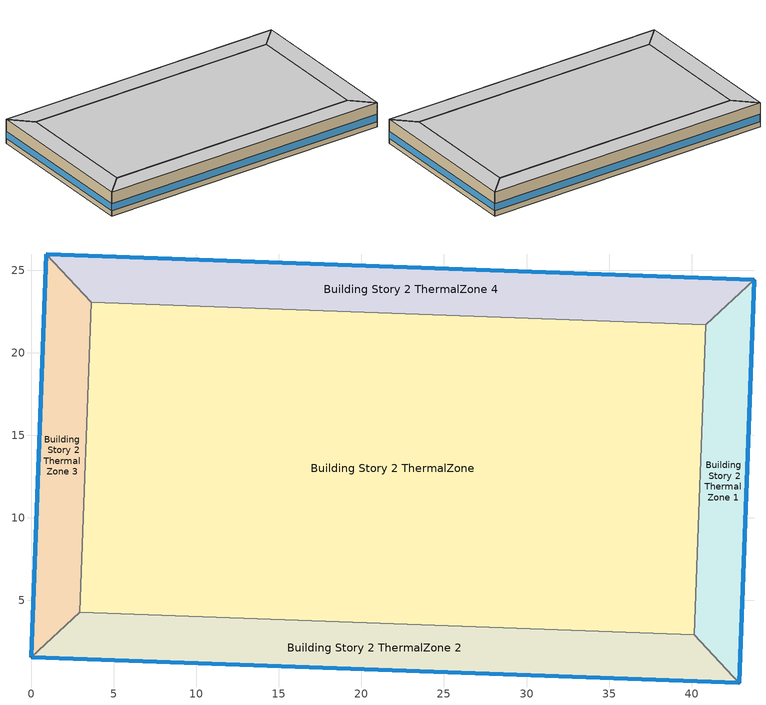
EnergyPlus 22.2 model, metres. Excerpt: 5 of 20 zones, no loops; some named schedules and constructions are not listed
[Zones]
Building Story 2 ThermalZone
 floor adiabatic (Typical Interior Floor): 40.86,21.71 40.15,2.93 2.93,4.28 3.64,23.06 z3.6
 wall adiabatic (Typical Interior Wall): 40.15,2.93 40.86,21.71 3.64,23.06 2.93,4.28 40.15,2.93 z3.6:7.2
 ceiling adiabatic (Typical Interior Ceiling): 3.64,23.06 2.93,4.28 40.15,2.93 40.86,21.71 z7.2
Building Story 2 ThermalZone 1
 floor adiabatic (Typical Interior Ceiling): 43.79,24.43 42.87,0 40.15,2.93 40.86,21.71 z3.6
 wall outside (Typical Insulated Steel Framed Exterior Wall R-20.41): 42.87,0 43.79,24.43 z3.6:7.2
 wall adiabatic (Typical Interior Wall): 43.79,24.43 40.86,21.71 40.15,2.93 42.87,0 z3.6:7.2
 window (U 0.48 SHGC 0.40 Dbl Ref-D Clr 6mm/13mm): 42.87,0.03 43.79,24.41 z4.36:5.44
 ceiling adiabatic (Typical Interior Ceiling): 40.86,21.71 40.15,2.93 42.87,0 43.79,24.43 z7.2
Building Story 2 ThermalZone 2
 floor adiabatic (Typical Interior Ceiling): 42.87,0 0,1.55 2.93,4.28 40.15,2.93 z3.6
 wall outside (Typical Insulated Steel Framed Exterior Wall R-20.41): 0,1.55 42.87,0 z3.6:7.2
 wall adiabatic (Typical Interior Wall): 42.87,0 40.15,2.93 2.93,4.28 0,1.55 z3.6:7.2
 window (U 0.48 SHGC 0.40 Dbl Ref-D Clr 6mm/13mm): 0.03,1.55 42.85,0 z4.36:5.44
 ceiling adiabatic (Typical Interior Ceiling): 40.15,2.93 2.93,4.28 0,1.55 42.87,0 z7.2
Building Story 2 ThermalZone 3
 floor adiabatic (Typical Interior Ceiling): 0,1.55 0.92,25.99 3.64,23.06 2.93,4.28 z3.6
 wall outside (Typical Insulated Steel Framed Exterior Wall R-20.41): 0.92,25.99 0,1.55 z3.6:7.2
 wall adiabatic (Typical Interior Wall): 0,1.55 2.93,4.28 3.64,23.06 0.92,25.99 z3.6:7.2
 window (U 0.48 SHGC 0.40 Dbl Ref-D Clr 6mm/13mm): 0.92,25.96 0,1.58 z4.36:5.44
 ceiling adiabatic (Typical Interior Ceiling): 2.93,4.28 3.64,23.06 0.92,25.99 0,1.55 z7.2
Building Story 2 ThermalZone 4
 floor adiabatic (Typical Interior Ceiling): 0.92,25.99 43.79,24.43 40.86,21.71 3.64,23.06 z3.6
 wall outside (Typical Insulated Steel Framed Exterior Wall R-20.41): 43.79,24.43 0.92,25.99 z3.6:7.2
 wall adiabatic (Typical Interior Wall): 0.92,25.99 3.64,23.06 40.86,21.71 43.79,24.43 z3.6:7.2
 window (U 0.48 SHGC 0.40 Dbl Ref-D Clr 6mm/13mm): 43.77,24.43 0.95,25.99 z4.36:5.44
 ceiling adiabatic (Typical Interior Ceiling): 3.64,23.06 40.86,21.71 43.79,24.43 0.92,25.99 z7.2
[Schedule:Day:Interval]
72 space(s) Occ Sch Sunday 2: No, 05:00, 0, 06:00, 1, 17:00, 0, 18:00, 1, 24:00, 0
72 space(s) Occ Sch Default 2; 72 space(s) Occ Sch Friday 11; 72 space(s) Occ Sch Monday 10; 72 space(s) Occ Sch Tuesday 11; 72 space(s) Occ Sch Wednesday 11; 72 space(s) Occ Sch Thursday 11; 72 space(s) Occ Sch Monday 9; 72 space(s) Occ Sch Tuesday 10; 72 space(s) Occ Sch Wednesday 10; 72 space(s) Occ Sch Thursday 10; 72 space(s) Occ Sch Friday 10: No, 05:00, 0, 07:00, 1, 08:00, 1, 09:00, 1, 11:00, 0, 13:00, 1, 14:00, 0, 15:00, 1, 16:00, 1, 17:00, 1, 18:00, 1, 19:00, 0, 20:00, 1, 21:00, 1, 22:00, 1, 24:00, 0
72 space(s) Occ Sch Saturday 2: No, 05:00, 0, 06:00, 1, 07:00, 0, 08:00, 1, 11:00, 0, 12:00, 1, 16:00, 0, 17:00, 1, 18:00, 0, 19:00, 1, 24:00, 0
72 space(s) Occ Sch Monday 11; 72 space(s) Occ Sch Tuesday 12; 72 space(s) Occ Sch Wednesday 12; 72 space(s) Occ Sch Thursday 12: No, 05:00, 0, 07:00, 1, 08:00, 1, 09:00, 1, 11:00, 0, 13:00, 1, 16:00, 0, 17:00, 1, 18:00, 1, 19:00, 1, 20:00, 0, 21:00, 1, 22:00, 1, 24:00, 0
72 space(s) Occ Sch Summer Design Day 2; 72 space(s) Occ Sch Winter Design Day 2; DataCenter_EQUIP_SCH Wknd|Wkdy|Hol Day 3; DataCenter_EQUIP_SCH Wknd|Wkdy|Hol Day 7; DataCenter_EQUIP_SCH Wknd|Wkdy|Hol Day 11; DataCenter_EQUIP_SCH Summer Design Day; SchoolSecondary BLDG_LIGHT_CORRIDOR_SCH_2013 Summer Design Day: No, 24:00, 1
DataCenter_EQUIP_SCH Wknd|Wkdy|Hol Day; DataCenter_EQUIP_SCH Wknd|Wkdy|Hol Day 4; DataCenter_EQUIP_SCH Wknd|Wkdy|Hol Day 8; DataCenter_EQUIP_SCH Winter Design Day 11: No, 24:00, 0.25
DataCenter_EQUIP_SCH Wknd|Wkdy|Hol Day 1; DataCenter_EQUIP_SCH Wknd|Wkdy|Hol Day 5; DataCenter_EQUIP_SCH Wknd|Wkdy|Hol Day 9: No, 24:00, 0.5
DataCenter_EQUIP_SCH Wknd|Wkdy|Hol Day 2; DataCenter_EQUIP_SCH Wknd|Wkdy|Hol Day 6; DataCenter_EQUIP_SCH Wknd|Wkdy|Hol Day 10: No, 24:00, 0.75
Schedule Day 3; SchoolSecondary BLDG_LIGHT_CORRIDOR_SCH_2013 Winter Design Day: No, 24:00, 0
SchoolSecondary BLDG_EQUIP_SCH_2013 Default|Wknd Day; SchoolSecondary BLDG_EQUIP_SCH_2013 Default|Wknd Day 2; SchoolSecondary BLDG_EQUIP_SCH_2013 Default: No, 24:00, 0.295624
SchoolSecondary BLDG_EQUIP_SCH_2013 Wkdy Day; SchoolSecondary BLDG_EQUIP_SCH_2013 Wkdy Day 2: No, 08:00, 0.295624, 17:00, 0.90367, 21:00, 0.332931, 24:00, 0.295624
SchoolSecondary BLDG_EQUIP_SCH_2013 Default|Wknd Day 1: No, 24:00, 0.21116
SchoolSecondary BLDG_EQUIP_SCH_2013 Wkdy Day 1: No, 08:00, 0.21116, 17:00, 0.475616, 21:00, 0.237808, 24:00, 0.21116
SchoolSecondary BLDG_EQUIP_SCH_2013 Summer Design Day: No, 08:00, 0.35, 17:00, 0.95, 24:00, 0.35
SchoolSecondary BLDG_EQUIP_SCH_2013 Winter Design Day 2: No, 24:00, 0.35
SchoolSecondary KITCHEN_ELEC_EQUIP_SCH Wknd Day; SchoolSecondary KITCHEN_ELEC_EQUIP_SCH Wknd Day 1; SchoolSecondary KITCHEN_ELEC_EQUIP_SCH Default; SchoolSecondary KITCHEN_ELEC_EQUIP_SCH Winter Design Day: No, 24:00, 0.1
SchoolSecondary KITCHEN_ELEC_EQUIP_SCH Wkdy Day; SchoolSecondary KITCHEN_ELEC_EQUIP_SCH Wkdy Day 1; SchoolSecondary KITCHEN_ELEC_EQUIP_SCH Wkdy Day 2; SchoolSecondary KITCHEN_ELEC_EQUIP_SCH Summer Design Day: No, 08:00, 0.1, 10:00, 0.15, 13:00, 0.25, 15:00, 0.15, 24:00, 0.1
SchoolSecondary KITCHEN_GAS_EQUIP_SCH Wknd Day; SchoolSecondary KITCHEN_GAS_EQUIP_SCH Wknd Day 1; SchoolSecondary KITCHEN_GAS_EQUIP_SCH Default; SchoolSecondary KITCHEN_GAS_EQUIP_SCH Winter Design Day: No, 24:00, 0.02
SchoolSecondary KITCHEN_GAS_EQUIP_SCH Wkdy|SmrDsn Day; SchoolSecondary KITCHEN_GAS_EQUIP_SCH Wkdy|SmrDsn Day 1; SchoolSecondary KITCHEN_GAS_EQUIP_SCH Wkdy|SmrDsn Day 2; SchoolSecondary KITCHEN_GAS_EQUIP_SCH Summer Design Day: No, 08:00, 0.02, 10:00, 0.15, 13:00, 0.2, 15:00, 0.1, 24:00, 0.02
SchoolSecondary BLDG_LIGHT_CORRIDOR_SCH_2013 Wknd Day; SchoolSecondary BLDG_LIGHT_CORRIDOR_SCH_2013 Wknd Day 1; SchoolSecondary BLDG_LIGHT_CORRIDOR_SCH_2013 Default: No, 24:00, 0.1773
SchoolSecondary BLDG_LIGHT_CORRIDOR_SCH_2013 Wkdy Day: No, 07:00, 0.1773, 08:00, 0.9, 21:00, 0.551772, 24:00, 0.1773
[Schedule:Week:Daily]
Elevator Schedule 2 Week Rule - Aug27-Sep2: 72 space(s) Occ Sch Sunday 2, 72 space(s) Occ Sch Monday 11, 72 space(s) Occ Sch Tuesday 12, 72 space(s) Occ Sch Wednesday 12, 72 space(s) Occ Sch Thursday 12, 72 space(s) Occ Sch Friday 11, 72 space(s) Occ Sch Saturday 2, 72 space(s) Occ Sch Default 2, 72 space(s) Occ Sch Summer Design Day 2, 72 space(s) Occ Sch Winter Design Day 2, 72 space(s) Occ Sch Default 2, 72 space(s) Occ Sch Default 2
Elevator Schedule 2 Week Rule - Sep3-Sep16: 72 space(s) Occ Sch Sunday 2, 72 space(s) Occ Sch Monday 10, 72 space(s) Occ Sch Tuesday 11, 72 space(s) Occ Sch Wednesday 11, 72 space(s) Occ Sch Thursday 11, 72 space(s) Occ Sch Friday 11, 72 space(s) Occ Sch Saturday 2, 72 space(s) Occ Sch Default 2, 72 space(s) Occ Sch Summer Design Day 2, 72 space(s) Occ Sch Winter Design Day 2, 72 space(s) Occ Sch Default 2, 72 space(s) Occ Sch Default 2
Elevator Schedule 2 Week Rule - Sep17-Dec31: 72 space(s) Occ Sch Sunday 2, 72 space(s) Occ Sch Monday 9, 72 space(s) Occ Sch Tuesday 10, 72 space(s) Occ Sch Wednesday 10, 72 space(s) Occ Sch Thursday 10, 72 space(s) Occ Sch Friday 10, 72 space(s) Occ Sch Saturday 2, 72 space(s) Occ Sch Default 2, 72 space(s) Occ Sch Summer Design Day 2, 72 space(s) Occ Sch Winter Design Day 2, 72 space(s) Occ Sch Default 2, 72 space(s) Occ Sch Default 2
DataCenter_EQUIP_SCH Week Rule - Jan1-Jan28: DataCenter_EQUIP_SCH Wknd|Wkdy|Hol Day, DataCenter_EQUIP_SCH Wknd|Wkdy|Hol Day, DataCenter_EQUIP_SCH Wknd|Wkdy|Hol Day, DataCenter_EQUIP_SCH Wknd|Wkdy|Hol Day, DataCenter_EQUIP_SCH Wknd|Wkdy|Hol Day, DataCenter_EQUIP_SCH Wknd|Wkdy|Hol Day, DataCenter_EQUIP_SCH Wknd|Wkdy|Hol Day, Schedule Day 3, DataCenter_EQUIP_SCH Summer Design Day, DataCenter_EQUIP_SCH Winter Design Day 11, Schedule Day 3, Schedule Day 3
DataCenter_EQUIP_SCH Week Rule - Jan29-Feb4: DataCenter_EQUIP_SCH Wknd|Wkdy|Hol Day, DataCenter_EQUIP_SCH Wknd|Wkdy|Hol Day, DataCenter_EQUIP_SCH Wknd|Wkdy|Hol Day, DataCenter_EQUIP_SCH Wknd|Wkdy|Hol Day 1, DataCenter_EQUIP_SCH Wknd|Wkdy|Hol Day 1, DataCenter_EQUIP_SCH Wknd|Wkdy|Hol Day 1, DataCenter_EQUIP_SCH Wknd|Wkdy|Hol Day 1, Schedule Day 3, DataCenter_EQUIP_SCH Summer Design Day, DataCenter_EQUIP_SCH Winter Design Day 11, Schedule Day 3, Schedule Day 3
DataCenter_EQUIP_SCH Week Rule - Feb5-Feb25: DataCenter_EQUIP_SCH Wknd|Wkdy|Hol Day 1, DataCenter_EQUIP_SCH Wknd|Wkdy|Hol Day 1, DataCenter_EQUIP_SCH Wknd|Wkdy|Hol Day 1, DataCenter_EQUIP_SCH Wknd|Wkdy|Hol Day 1, DataCenter_EQUIP_SCH Wknd|Wkdy|Hol Day 1, DataCenter_EQUIP_SCH Wknd|Wkdy|Hol Day 1, DataCenter_EQUIP_SCH Wknd|Wkdy|Hol Day 1, Schedule Day 3, DataCenter_EQUIP_SCH Summer Design Day, DataCenter_EQUIP_SCH Winter Design Day 11, Schedule Day 3, Schedule Day 3
DataCenter_EQUIP_SCH Week Rule - Feb26-Mar4: DataCenter_EQUIP_SCH Wknd|Wkdy|Hol Day 1, DataCenter_EQUIP_SCH Wknd|Wkdy|Hol Day 1, DataCenter_EQUIP_SCH Wknd|Wkdy|Hol Day 1, DataCenter_EQUIP_SCH Wknd|Wkdy|Hol Day 2, DataCenter_EQUIP_SCH Wknd|Wkdy|Hol Day 2, DataCenter_EQUIP_SCH Wknd|Wkdy|Hol Day 2, DataCenter_EQUIP_SCH Wknd|Wkdy|Hol Day 2, Schedule Day 3, DataCenter_EQUIP_SCH Summer Design Day, DataCenter_EQUIP_SCH Winter Design Day 11, Schedule Day 3, Schedule Day 3
DataCenter_EQUIP_SCH Week Rule - Mar5-Mar25: DataCenter_EQUIP_SCH Wknd|Wkdy|Hol Day 2, DataCenter_EQUIP_SCH Wknd|Wkdy|Hol Day 2, DataCenter_EQUIP_SCH Wknd|Wkdy|Hol Day 2, DataCenter_EQUIP_SCH Wknd|Wkdy|Hol Day 2, DataCenter_EQUIP_SCH Wknd|Wkdy|Hol Day 2, DataCenter_EQUIP_SCH Wknd|Wkdy|Hol Day 2, DataCenter_EQUIP_SCH Wknd|Wkdy|Hol Day 2, Schedule Day 3, DataCenter_EQUIP_SCH Summer Design Day, DataCenter_EQUIP_SCH Winter Design Day 11, Schedule Day 3, Schedule Day 3
DataCenter_EQUIP_SCH Week Rule - Mar26-Apr1: DataCenter_EQUIP_SCH Wknd|Wkdy|Hol Day 2, DataCenter_EQUIP_SCH Wknd|Wkdy|Hol Day 2, DataCenter_EQUIP_SCH Wknd|Wkdy|Hol Day 2, DataCenter_EQUIP_SCH Wknd|Wkdy|Hol Day 2, DataCenter_EQUIP_SCH Wknd|Wkdy|Hol Day 2, DataCenter_EQUIP_SCH Wknd|Wkdy|Hol Day 2, DataCenter_EQUIP_SCH Wknd|Wkdy|Hol Day 3, Schedule Day 3, DataCenter_EQUIP_SCH Summer Design Day, DataCenter_EQUIP_SCH Winter Design Day 11, Schedule Day 3, Schedule Day 3
DataCenter_EQUIP_SCH Week Rule - Apr2-Apr29: DataCenter_EQUIP_SCH Wknd|Wkdy|Hol Day 3, DataCenter_EQUIP_SCH Wknd|Wkdy|Hol Day 3, DataCenter_EQUIP_SCH Wknd|Wkdy|Hol Day 3, DataCenter_EQUIP_SCH Wknd|Wkdy|Hol Day 3, DataCenter_EQUIP_SCH Wknd|Wkdy|Hol Day 3, DataCenter_EQUIP_SCH Wknd|Wkdy|Hol Day 3, DataCenter_EQUIP_SCH Wknd|Wkdy|Hol Day 3, Schedule Day 3, DataCenter_EQUIP_SCH Summer Design Day, DataCenter_EQUIP_SCH Winter Design Day 11, Schedule Day 3, Schedule Day 3
DataCenter_EQUIP_SCH Week Rule - Apr30-May6: DataCenter_EQUIP_SCH Wknd|Wkdy|Hol Day 3, DataCenter_EQUIP_SCH Wknd|Wkdy|Hol Day 4, DataCenter_EQUIP_SCH Wknd|Wkdy|Hol Day 4, DataCenter_EQUIP_SCH Wknd|Wkdy|Hol Day 4, DataCenter_EQUIP_SCH Wknd|Wkdy|Hol Day 4, DataCenter_EQUIP_SCH Wknd|Wkdy|Hol Day 4, DataCenter_EQUIP_SCH Wknd|Wkdy|Hol Day 4, Schedule Day 3, DataCenter_EQUIP_SCH Summer Design Day, DataCenter_EQUIP_SCH Winter Design Day 11, Schedule Day 3, Schedule Day 3
DataCenter_EQUIP_SCH Week Rule - May7-May27: DataCenter_EQUIP_SCH Wknd|Wkdy|Hol Day 4, DataCenter_EQUIP_SCH Wknd|Wkdy|Hol Day 4, DataCenter_EQUIP_SCH Wknd|Wkdy|Hol Day 4, DataCenter_EQUIP_SCH Wknd|Wkdy|Hol Day 4, DataCenter_EQUIP_SCH Wknd|Wkdy|Hol Day 4, DataCenter_EQUIP_SCH Wknd|Wkdy|Hol Day 4, DataCenter_EQUIP_SCH Wknd|Wkdy|Hol Day 4, Schedule Day 3, DataCenter_EQUIP_SCH Summer Design Day, DataCenter_EQUIP_SCH Winter Design Day 11, Schedule Day 3, Schedule Day 3
DataCenter_EQUIP_SCH Week Rule - May28-Jun3: DataCenter_EQUIP_SCH Wknd|Wkdy|Hol Day 4, DataCenter_EQUIP_SCH Wknd|Wkdy|Hol Day 4, DataCenter_EQUIP_SCH Wknd|Wkdy|Hol Day 4, DataCenter_EQUIP_SCH Wknd|Wkdy|Hol Day 4, DataCenter_EQUIP_SCH Wknd|Wkdy|Hol Day 5, DataCenter_EQUIP_SCH Wknd|Wkdy|Hol Day 5, DataCenter_EQUIP_SCH Wknd|Wkdy|Hol Day 5, Schedule Day 3, DataCenter_EQUIP_SCH Summer Design Day, DataCenter_EQUIP_SCH Winter Design Day 11, Schedule Day 3, Schedule Day 3
DataCenter_EQUIP_SCH Week Rule - Jun4-Jun24: DataCenter_EQUIP_SCH Wknd|Wkdy|Hol Day 5, DataCenter_EQUIP_SCH Wknd|Wkdy|Hol Day 5, DataCenter_EQUIP_SCH Wknd|Wkdy|Hol Day 5, DataCenter_EQUIP_SCH Wknd|Wkdy|Hol Day 5, DataCenter_EQUIP_SCH Wknd|Wkdy|Hol Day 5, DataCenter_EQUIP_SCH Wknd|Wkdy|Hol Day 5, DataCenter_EQUIP_SCH Wknd|Wkdy|Hol Day 5, Schedule Day 3, DataCenter_EQUIP_SCH Summer Design Day, DataCenter_EQUIP_SCH Winter Design Day 11, Schedule Day 3, Schedule Day 3
DataCenter_EQUIP_SCH Week Rule - Jun25-Jul1: DataCenter_EQUIP_SCH Wknd|Wkdy|Hol Day 5, DataCenter_EQUIP_SCH Wknd|Wkdy|Hol Day 5, DataCenter_EQUIP_SCH Wknd|Wkdy|Hol Day 5, DataCenter_EQUIP_SCH Wknd|Wkdy|Hol Day 5, DataCenter_EQUIP_SCH Wknd|Wkdy|Hol Day 5, DataCenter_EQUIP_SCH Wknd|Wkdy|Hol Day 5, DataCenter_EQUIP_SCH Wknd|Wkdy|Hol Day 6, Schedule Day 3, DataCenter_EQUIP_SCH Summer Design Day, DataCenter_EQUIP_SCH Winter Design Day 11, Schedule Day 3, Schedule Day 3
DataCenter_EQUIP_SCH Week Rule - Jul2-Jul29: DataCenter_EQUIP_SCH Wknd|Wkdy|Hol Day 6, DataCenter_EQUIP_SCH Wknd|Wkdy|Hol Day 6, DataCenter_EQUIP_SCH Wknd|Wkdy|Hol Day 6, DataCenter_EQUIP_SCH Wknd|Wkdy|Hol Day 6, DataCenter_EQUIP_SCH Wknd|Wkdy|Hol Day 6, DataCenter_EQUIP_SCH Wknd|Wkdy|Hol Day 6, DataCenter_EQUIP_SCH Wknd|Wkdy|Hol Day 6, Schedule Day 3, DataCenter_EQUIP_SCH Summer Design Day, DataCenter_EQUIP_SCH Winter Design Day 11, Schedule Day 3, Schedule Day 3
DataCenter_EQUIP_SCH Week Rule - Jul30-Aug5: DataCenter_EQUIP_SCH Wknd|Wkdy|Hol Day 6, DataCenter_EQUIP_SCH Wknd|Wkdy|Hol Day 6, DataCenter_EQUIP_SCH Wknd|Wkdy|Hol Day 7, DataCenter_EQUIP_SCH Wknd|Wkdy|Hol Day 7, DataCenter_EQUIP_SCH Wknd|Wkdy|Hol Day 7, DataCenter_EQUIP_SCH Wknd|Wkdy|Hol Day 7, DataCenter_EQUIP_SCH Wknd|Wkdy|Hol Day 7, Schedule Day 3, DataCenter_EQUIP_SCH Summer Design Day, DataCenter_EQUIP_SCH Winter Design Day 11, Schedule Day 3, Schedule Day 3
DataCenter_EQUIP_SCH Week Rule - Aug6-Aug26: DataCenter_EQUIP_SCH Wknd|Wkdy|Hol Day 7, DataCenter_EQUIP_SCH Wknd|Wkdy|Hol Day 7, DataCenter_EQUIP_SCH Wknd|Wkdy|Hol Day 7, DataCenter_EQUIP_SCH Wknd|Wkdy|Hol Day 7, DataCenter_EQUIP_SCH Wknd|Wkdy|Hol Day 7, DataCenter_EQUIP_SCH Wknd|Wkdy|Hol Day 7, DataCenter_EQUIP_SCH Wknd|Wkdy|Hol Day 7, Schedule Day 3, DataCenter_EQUIP_SCH Summer Design Day, DataCenter_EQUIP_SCH Winter Design Day 11, Schedule Day 3, Schedule Day 3
DataCenter_EQUIP_SCH Week Rule - Aug27-Sep2: DataCenter_EQUIP_SCH Wknd|Wkdy|Hol Day 7, DataCenter_EQUIP_SCH Wknd|Wkdy|Hol Day 7, DataCenter_EQUIP_SCH Wknd|Wkdy|Hol Day 7, DataCenter_EQUIP_SCH Wknd|Wkdy|Hol Day 7, DataCenter_EQUIP_SCH Wknd|Wkdy|Hol Day 7, DataCenter_EQUIP_SCH Wknd|Wkdy|Hol Day 8, DataCenter_EQUIP_SCH Wknd|Wkdy|Hol Day 8, Schedule Day 3, DataCenter_EQUIP_SCH Summer Design Day, DataCenter_EQUIP_SCH Winter Design Day 11, Schedule Day 3, Schedule Day 3
DataCenter_EQUIP_SCH Week Rule - Sep3-Sep30: DataCenter_EQUIP_SCH Wknd|Wkdy|Hol Day 8, DataCenter_EQUIP_SCH Wknd|Wkdy|Hol Day 8, DataCenter_EQUIP_SCH Wknd|Wkdy|Hol Day 8, DataCenter_EQUIP_SCH Wknd|Wkdy|Hol Day 8, DataCenter_EQUIP_SCH Wknd|Wkdy|Hol Day 8, DataCenter_EQUIP_SCH Wknd|Wkdy|Hol Day 8, DataCenter_EQUIP_SCH Wknd|Wkdy|Hol Day 8, Schedule Day 3, DataCenter_EQUIP_SCH Summer Design Day, DataCenter_EQUIP_SCH Winter Design Day 11, Schedule Day 3, Schedule Day 3
DataCenter_EQUIP_SCH Week Rule - Oct1-Oct28: DataCenter_EQUIP_SCH Wknd|Wkdy|Hol Day 9, DataCenter_EQUIP_SCH Wknd|Wkdy|Hol Day 9, DataCenter_EQUIP_SCH Wknd|Wkdy|Hol Day 9, DataCenter_EQUIP_SCH Wknd|Wkdy|Hol Day 9, DataCenter_EQUIP_SCH Wknd|Wkdy|Hol Day 9, DataCenter_EQUIP_SCH Wknd|Wkdy|Hol Day 9, DataCenter_EQUIP_SCH Wknd|Wkdy|Hol Day 9, Schedule Day 3, DataCenter_EQUIP_SCH Summer Design Day, DataCenter_EQUIP_SCH Winter Design Day 11, Schedule Day 3, Schedule Day 3
DataCenter_EQUIP_SCH Week Rule - Oct29-Nov4: DataCenter_EQUIP_SCH Wknd|Wkdy|Hol Day 9, DataCenter_EQUIP_SCH Wknd|Wkdy|Hol Day 9, DataCenter_EQUIP_SCH Wknd|Wkdy|Hol Day 9, DataCenter_EQUIP_SCH Wknd|Wkdy|Hol Day 10, DataCenter_EQUIP_SCH Wknd|Wkdy|Hol Day 10, DataCenter_EQUIP_SCH Wknd|Wkdy|Hol Day 10, DataCenter_EQUIP_SCH Wknd|Wkdy|Hol Day 10, Schedule Day 3, DataCenter_EQUIP_SCH Summer Design Day, DataCenter_EQUIP_SCH Winter Design Day 11, Schedule Day 3, Schedule Day 3
DataCenter_EQUIP_SCH Week Rule - Nov5-Nov25: DataCenter_EQUIP_SCH Wknd|Wkdy|Hol Day 10, DataCenter_EQUIP_SCH Wknd|Wkdy|Hol Day 10, DataCenter_EQUIP_SCH Wknd|Wkdy|Hol Day 10, DataCenter_EQUIP_SCH Wknd|Wkdy|Hol Day 10, DataCenter_EQUIP_SCH Wknd|Wkdy|Hol Day 10, DataCenter_EQUIP_SCH Wknd|Wkdy|Hol Day 10, DataCenter_EQUIP_SCH Wknd|Wkdy|Hol Day 10, Schedule Day 3, DataCenter_EQUIP_SCH Summer Design Day, DataCenter_EQUIP_SCH Winter Design Day 11, Schedule Day 3, Schedule Day 3
DataCenter_EQUIP_SCH Week Rule - Nov26-Dec2: DataCenter_EQUIP_SCH Wknd|Wkdy|Hol Day 10, DataCenter_EQUIP_SCH Wknd|Wkdy|Hol Day 10, DataCenter_EQUIP_SCH Wknd|Wkdy|Hol Day 10, DataCenter_EQUIP_SCH Wknd|Wkdy|Hol Day 10, DataCenter_EQUIP_SCH Wknd|Wkdy|Hol Day 10, DataCenter_EQUIP_SCH Wknd|Wkdy|Hol Day 11, DataCenter_EQUIP_SCH Wknd|Wkdy|Hol Day 11, Schedule Day 3, DataCenter_EQUIP_SCH Summer Design Day, DataCenter_EQUIP_SCH Winter Design Day 11, Schedule Day 3, Schedule Day 3
DataCenter_EQUIP_SCH Week Rule - Dec3-Dec31: DataCenter_EQUIP_SCH Wknd|Wkdy|Hol Day 11, DataCenter_EQUIP_SCH Wknd|Wkdy|Hol Day 11, DataCenter_EQUIP_SCH Wknd|Wkdy|Hol Day 11, DataCenter_EQUIP_SCH Wknd|Wkdy|Hol Day 11, DataCenter_EQUIP_SCH Wknd|Wkdy|Hol Day 11, DataCenter_EQUIP_SCH Wknd|Wkdy|Hol Day 11, DataCenter_EQUIP_SCH Wknd|Wkdy|Hol Day 11, Schedule Day 3, DataCenter_EQUIP_SCH Summer Design Day, DataCenter_EQUIP_SCH Winter Design Day 11, Schedule Day 3, Schedule Day 3
SchoolSecondary BLDG_EQUIP_SCH_2013 Week Rule - Jan1-Jun24: SchoolSecondary BLDG_EQUIP_SCH_2013 Default|Wknd Day, SchoolSecondary BLDG_EQUIP_SCH_2013 Wkdy Day, SchoolSecondary BLDG_EQUIP_SCH_2013 Wkdy Day, SchoolSecondary BLDG_EQUIP_SCH_2013 Wkdy Day, SchoolSecondary BLDG_EQUIP_SCH_2013 Wkdy Day, SchoolSecondary BLDG_EQUIP_SCH_2013 Wkdy Day, SchoolSecondary BLDG_EQUIP_SCH_2013 Default|Wknd Day, SchoolSecondary BLDG_EQUIP_SCH_2013 Default, SchoolSecondary BLDG_EQUIP_SCH_2013 Summer Design Day, SchoolSecondary BLDG_EQUIP_SCH_2013 Winter Design Day 2, SchoolSecondary BLDG_EQUIP_SCH_2013 Default, SchoolSecondary BLDG_EQUIP_SCH_2013 Default
SchoolSecondary BLDG_EQUIP_SCH_2013 Week Rule - Jun25-Jul1: SchoolSecondary BLDG_EQUIP_SCH_2013 Default|Wknd Day, SchoolSecondary BLDG_EQUIP_SCH_2013 Wkdy Day, SchoolSecondary BLDG_EQUIP_SCH_2013 Wkdy Day, SchoolSecondary BLDG_EQUIP_SCH_2013 Wkdy Day, SchoolSecondary BLDG_EQUIP_SCH_2013 Wkdy Day, SchoolSecondary BLDG_EQUIP_SCH_2013 Wkdy Day, SchoolSecondary BLDG_EQUIP_SCH_2013 Default|Wknd Day 1, SchoolSecondary BLDG_EQUIP_SCH_2013 Default, SchoolSecondary BLDG_EQUIP_SCH_2013 Summer Design Day, SchoolSecondary BLDG_EQUIP_SCH_2013 Winter Design Day 2, SchoolSecondary BLDG_EQUIP_SCH_2013 Default, SchoolSecondary BLDG_EQUIP_SCH_2013 Default
SchoolSecondary BLDG_EQUIP_SCH_2013 Week Rule - Jul2-Aug26: SchoolSecondary BLDG_EQUIP_SCH_2013 Default|Wknd Day 1, SchoolSecondary BLDG_EQUIP_SCH_2013 Wkdy Day 1, SchoolSecondary BLDG_EQUIP_SCH_2013 Wkdy Day 1, SchoolSecondary BLDG_EQUIP_SCH_2013 Wkdy Day 1, SchoolSecondary BLDG_EQUIP_SCH_2013 Wkdy Day 1, SchoolSecondary BLDG_EQUIP_SCH_2013 Wkdy Day 1, SchoolSecondary BLDG_EQUIP_SCH_2013 Default|Wknd Day 1, SchoolSecondary BLDG_EQUIP_SCH_2013 Default, SchoolSecondary BLDG_EQUIP_SCH_2013 Summer Design Day, SchoolSecondary BLDG_EQUIP_SCH_2013 Winter Design Day 2, SchoolSecondary BLDG_EQUIP_SCH_2013 Default, SchoolSecondary BLDG_EQUIP_SCH_2013 Default
SchoolSecondary BLDG_EQUIP_SCH_2013 Week Rule - Aug27-Sep2: SchoolSecondary BLDG_EQUIP_SCH_2013 Default|Wknd Day 1, SchoolSecondary BLDG_EQUIP_SCH_2013 Wkdy Day 1, SchoolSecondary BLDG_EQUIP_SCH_2013 Wkdy Day 1, SchoolSecondary BLDG_EQUIP_SCH_2013 Wkdy Day 1, SchoolSecondary BLDG_EQUIP_SCH_2013 Wkdy Day 1, SchoolSecondary BLDG_EQUIP_SCH_2013 Wkdy Day 2, SchoolSecondary BLDG_EQUIP_SCH_2013 Default|Wknd Day 2, SchoolSecondary BLDG_EQUIP_SCH_2013 Default, SchoolSecondary BLDG_EQUIP_SCH_2013 Summer Design Day, SchoolSecondary BLDG_EQUIP_SCH_2013 Winter Design Day 2, SchoolSecondary BLDG_EQUIP_SCH_2013 Default, SchoolSecondary BLDG_EQUIP_SCH_2013 Default
SchoolSecondary BLDG_EQUIP_SCH_2013 Week Rule - Sep3-Dec31: SchoolSecondary BLDG_EQUIP_SCH_2013 Default|Wknd Day 2, SchoolSecondary BLDG_EQUIP_SCH_2013 Wkdy Day 2, SchoolSecondary BLDG_EQUIP_SCH_2013 Wkdy Day 2, SchoolSecondary BLDG_EQUIP_SCH_2013 Wkdy Day 2, SchoolSecondary BLDG_EQUIP_SCH_2013 Wkdy Day 2, SchoolSecondary BLDG_EQUIP_SCH_2013 Wkdy Day 2, SchoolSecondary BLDG_EQUIP_SCH_2013 Default|Wknd Day 2, SchoolSecondary BLDG_EQUIP_SCH_2013 Default, SchoolSecondary BLDG_EQUIP_SCH_2013 Summer Design Day, SchoolSecondary BLDG_EQUIP_SCH_2013 Winter Design Day 2, SchoolSecondary BLDG_EQUIP_SCH_2013 Default, SchoolSecondary BLDG_EQUIP_SCH_2013 Default
SchoolSecondary KITCHEN_ELEC_EQUIP_SCH Week Rule - Jan1-Jun24: SchoolSecondary KITCHEN_ELEC_EQUIP_SCH Wknd Day, SchoolSecondary KITCHEN_ELEC_EQUIP_SCH Wkdy Day, SchoolSecondary KITCHEN_ELEC_EQUIP_SCH Wkdy Day, SchoolSecondary KITCHEN_ELEC_EQUIP_SCH Wkdy Day, SchoolSecondary KITCHEN_ELEC_EQUIP_SCH Wkdy Day, SchoolSecondary KITCHEN_ELEC_EQUIP_SCH Wkdy Day, SchoolSecondary KITCHEN_ELEC_EQUIP_SCH Wknd Day, SchoolSecondary KITCHEN_ELEC_EQUIP_SCH Default, SchoolSecondary KITCHEN_ELEC_EQUIP_SCH Summer Design Day, SchoolSecondary KITCHEN_ELEC_EQUIP_SCH Winter Design Day, SchoolSecondary KITCHEN_ELEC_EQUIP_SCH Default, SchoolSecondary KITCHEN_ELEC_EQUIP_SCH Default
SchoolSecondary KITCHEN_ELEC_EQUIP_SCH Week Rule - Jun25-Jul1: SchoolSecondary KITCHEN_ELEC_EQUIP_SCH Wknd Day, SchoolSecondary KITCHEN_ELEC_EQUIP_SCH Wkdy Day, SchoolSecondary KITCHEN_ELEC_EQUIP_SCH Wkdy Day, SchoolSecondary KITCHEN_ELEC_EQUIP_SCH Wkdy Day, SchoolSecondary KITCHEN_ELEC_EQUIP_SCH Wkdy Day, SchoolSecondary KITCHEN_ELEC_EQUIP_SCH Wkdy Day, SchoolSecondary KITCHEN_ELEC_EQUIP_SCH Wknd Day 1, SchoolSecondary KITCHEN_ELEC_EQUIP_SCH Default, SchoolSecondary KITCHEN_ELEC_EQUIP_SCH Summer Design Day, SchoolSecondary KITCHEN_ELEC_EQUIP_SCH Winter Design Day, SchoolSecondary KITCHEN_ELEC_EQUIP_SCH Default, SchoolSecondary KITCHEN_ELEC_EQUIP_SCH Default
SchoolSecondary KITCHEN_ELEC_EQUIP_SCH Week Rule - Jul2-Aug26: SchoolSecondary KITCHEN_ELEC_EQUIP_SCH Wknd Day 1, SchoolSecondary KITCHEN_ELEC_EQUIP_SCH Wkdy Day 1, SchoolSecondary KITCHEN_ELEC_EQUIP_SCH Wkdy Day 1, SchoolSecondary KITCHEN_ELEC_EQUIP_SCH Wkdy Day 1, SchoolSecondary KITCHEN_ELEC_EQUIP_SCH Wkdy Day 1, SchoolSecondary KITCHEN_ELEC_EQUIP_SCH Wkdy Day 1, SchoolSecondary KITCHEN_ELEC_EQUIP_SCH Wknd Day 1, SchoolSecondary KITCHEN_ELEC_EQUIP_SCH Default, SchoolSecondary KITCHEN_ELEC_EQUIP_SCH Summer Design Day, SchoolSecondary KITCHEN_ELEC_EQUIP_SCH Winter Design Day, SchoolSecondary KITCHEN_ELEC_EQUIP_SCH Default, SchoolSecondary KITCHEN_ELEC_EQUIP_SCH Default
SchoolSecondary KITCHEN_ELEC_EQUIP_SCH Week Rule - Aug27-Sep2: SchoolSecondary KITCHEN_ELEC_EQUIP_SCH Wknd Day 1, SchoolSecondary KITCHEN_ELEC_EQUIP_SCH Wkdy Day 1, SchoolSecondary KITCHEN_ELEC_EQUIP_SCH Wkdy Day 1, SchoolSecondary KITCHEN_ELEC_EQUIP_SCH Wkdy Day 1, SchoolSecondary KITCHEN_ELEC_EQUIP_SCH Wkdy Day 1, SchoolSecondary KITCHEN_ELEC_EQUIP_SCH Wkdy Day 2, SchoolSecondary KITCHEN_ELEC_EQUIP_SCH Default, SchoolSecondary KITCHEN_ELEC_EQUIP_SCH Default, SchoolSecondary KITCHEN_ELEC_EQUIP_SCH Summer Design Day, SchoolSecondary KITCHEN_ELEC_EQUIP_SCH Winter Design Day, SchoolSecondary KITCHEN_ELEC_EQUIP_SCH Default, SchoolSecondary KITCHEN_ELEC_EQUIP_SCH Default
SchoolSecondary KITCHEN_ELEC_EQUIP_SCH Week Rule - Sep3-Dec31: SchoolSecondary KITCHEN_ELEC_EQUIP_SCH Default, SchoolSecondary KITCHEN_ELEC_EQUIP_SCH Wkdy Day 2, SchoolSecondary KITCHEN_ELEC_EQUIP_SCH Wkdy Day 2, SchoolSecondary KITCHEN_ELEC_EQUIP_SCH Wkdy Day 2, SchoolSecondary KITCHEN_ELEC_EQUIP_SCH Wkdy Day 2, SchoolSecondary KITCHEN_ELEC_EQUIP_SCH Wkdy Day 2, SchoolSecondary KITCHEN_ELEC_EQUIP_SCH Default, SchoolSecondary KITCHEN_ELEC_EQUIP_SCH Default, SchoolSecondary KITCHEN_ELEC_EQUIP_SCH Summer Design Day, SchoolSecondary KITCHEN_ELEC_EQUIP_SCH Winter Design Day, SchoolSecondary KITCHEN_ELEC_EQUIP_SCH Default, SchoolSecondary KITCHEN_ELEC_EQUIP_SCH Default
SchoolSecondary KITCHEN_GAS_EQUIP_SCH Week Rule - Jan1-Jun24: SchoolSecondary KITCHEN_GAS_EQUIP_SCH Wknd Day, SchoolSecondary KITCHEN_GAS_EQUIP_SCH Wkdy|SmrDsn Day, SchoolSecondary KITCHEN_GAS_EQUIP_SCH Wkdy|SmrDsn Day, SchoolSecondary KITCHEN_GAS_EQUIP_SCH Wkdy|SmrDsn Day, SchoolSecondary KITCHEN_GAS_EQUIP_SCH Wkdy|SmrDsn Day, SchoolSecondary KITCHEN_GAS_EQUIP_SCH Wkdy|SmrDsn Day, SchoolSecondary KITCHEN_GAS_EQUIP_SCH Wknd Day, SchoolSecondary KITCHEN_GAS_EQUIP_SCH Default, SchoolSecondary KITCHEN_GAS_EQUIP_SCH Summer Design Day, SchoolSecondary KITCHEN_GAS_EQUIP_SCH Winter Design Day, SchoolSecondary KITCHEN_GAS_EQUIP_SCH Default, SchoolSecondary KITCHEN_GAS_EQUIP_SCH Default
SchoolSecondary KITCHEN_GAS_EQUIP_SCH Week Rule - Jun25-Jul1: SchoolSecondary KITCHEN_GAS_EQUIP_SCH Wknd Day, SchoolSecondary KITCHEN_GAS_EQUIP_SCH Wkdy|SmrDsn Day, SchoolSecondary KITCHEN_GAS_EQUIP_SCH Wkdy|SmrDsn Day, SchoolSecondary KITCHEN_GAS_EQUIP_SCH Wkdy|SmrDsn Day, SchoolSecondary KITCHEN_GAS_EQUIP_SCH Wkdy|SmrDsn Day, SchoolSecondary KITCHEN_GAS_EQUIP_SCH Wkdy|SmrDsn Day, SchoolSecondary KITCHEN_GAS_EQUIP_SCH Wknd Day 1, SchoolSecondary KITCHEN_GAS_EQUIP_SCH Default, SchoolSecondary KITCHEN_GAS_EQUIP_SCH Summer Design Day, SchoolSecondary KITCHEN_GAS_EQUIP_SCH Winter Design Day, SchoolSecondary KITCHEN_GAS_EQUIP_SCH Default, SchoolSecondary KITCHEN_GAS_EQUIP_SCH Default
SchoolSecondary KITCHEN_GAS_EQUIP_SCH Week Rule - Jul2-Aug26: SchoolSecondary KITCHEN_GAS_EQUIP_SCH Wknd Day 1, SchoolSecondary KITCHEN_GAS_EQUIP_SCH Wkdy|SmrDsn Day 1, SchoolSecondary KITCHEN_GAS_EQUIP_SCH Wkdy|SmrDsn Day 1, SchoolSecondary KITCHEN_GAS_EQUIP_SCH Wkdy|SmrDsn Day 1, SchoolSecondary KITCHEN_GAS_EQUIP_SCH Wkdy|SmrDsn Day 1, SchoolSecondary KITCHEN_GAS_EQUIP_SCH Wkdy|SmrDsn Day 1, SchoolSecondary KITCHEN_GAS_EQUIP_SCH Wknd Day 1, SchoolSecondary KITCHEN_GAS_EQUIP_SCH Default, SchoolSecondary KITCHEN_GAS_EQUIP_SCH Summer Design Day, SchoolSecondary KITCHEN_GAS_EQUIP_SCH Winter Design Day, SchoolSecondary KITCHEN_GAS_EQUIP_SCH Default, SchoolSecondary KITCHEN_GAS_EQUIP_SCH Default
SchoolSecondary KITCHEN_GAS_EQUIP_SCH Week Rule - Aug27-Sep2: SchoolSecondary KITCHEN_GAS_EQUIP_SCH Wknd Day 1, SchoolSecondary KITCHEN_GAS_EQUIP_SCH Wkdy|SmrDsn Day 1, SchoolSecondary KITCHEN_GAS_EQUIP_SCH Wkdy|SmrDsn Day 1, SchoolSecondary KITCHEN_GAS_EQUIP_SCH Wkdy|SmrDsn Day 1, SchoolSecondary KITCHEN_GAS_EQUIP_SCH Wkdy|SmrDsn Day 1, SchoolSecondary KITCHEN_GAS_EQUIP_SCH Wkdy|SmrDsn Day 2, SchoolSecondary KITCHEN_GAS_EQUIP_SCH Default, SchoolSecondary KITCHEN_GAS_EQUIP_SCH Default, SchoolSecondary KITCHEN_GAS_EQUIP_SCH Summer Design Day, SchoolSecondary KITCHEN_GAS_EQUIP_SCH Winter Design Day, SchoolSecondary KITCHEN_GAS_EQUIP_SCH Default, SchoolSecondary KITCHEN_GAS_EQUIP_SCH Default
SchoolSecondary KITCHEN_GAS_EQUIP_SCH Week Rule - Sep3-Dec31: SchoolSecondary KITCHEN_GAS_EQUIP_SCH Default, SchoolSecondary KITCHEN_GAS_EQUIP_SCH Wkdy|SmrDsn Day 2, SchoolSecondary KITCHEN_GAS_EQUIP_SCH Wkdy|SmrDsn Day 2, SchoolSecondary KITCHEN_GAS_EQUIP_SCH Wkdy|SmrDsn Day 2, SchoolSecondary KITCHEN_GAS_EQUIP_SCH Wkdy|SmrDsn Day 2, SchoolSecondary KITCHEN_GAS_EQUIP_SCH Wkdy|SmrDsn Day 2, SchoolSecondary KITCHEN_GAS_EQUIP_SCH Default, SchoolSecondary KITCHEN_GAS_EQUIP_SCH Default, SchoolSecondary KITCHEN_GAS_EQUIP_SCH Summer Design Day, SchoolSecondary KITCHEN_GAS_EQUIP_SCH Winter Design Day, SchoolSecondary KITCHEN_GAS_EQUIP_SCH Default, SchoolSecondary KITCHEN_GAS_EQUIP_SCH Default
SchoolSecondary BLDG_LIGHT_CORRIDOR_SCH_2013 Week Rule - Jan1-Jun24: SchoolSecondary BLDG_LIGHT_CORRIDOR_SCH_2013 Wknd Day, SchoolSecondary BLDG_LIGHT_CORRIDOR_SCH_2013 Wkdy Day, SchoolSecondary BLDG_LIGHT_CORRIDOR_SCH_2013 Wkdy Day, SchoolSecondary BLDG_LIGHT_CORRIDOR_SCH_2013 Wkdy Day, SchoolSecondary BLDG_LIGHT_CORRIDOR_SCH_2013 Wkdy Day, SchoolSecondary BLDG_LIGHT_CORRIDOR_SCH_2013 Wkdy Day, SchoolSecondary BLDG_LIGHT_CORRIDOR_SCH_2013 Wknd Day, SchoolSecondary BLDG_LIGHT_CORRIDOR_SCH_2013 Default, SchoolSecondary BLDG_LIGHT_CORRIDOR_SCH_2013 Summer Design Day, SchoolSecondary BLDG_LIGHT_CORRIDOR_SCH_2013 Winter Design Day, SchoolSecondary BLDG_LIGHT_CORRIDOR_SCH_2013 Default, SchoolSecondary BLDG_LIGHT_CORRIDOR_SCH_2013 Default
SchoolSecondary BLDG_LIGHT_CORRIDOR_SCH_2013 Week Rule - Jun25-Jul1: SchoolSecondary BLDG_LIGHT_CORRIDOR_SCH_2013 Wknd Day, SchoolSecondary BLDG_LIGHT_CORRIDOR_SCH_2013 Wkdy Day, SchoolSecondary BLDG_LIGHT_CORRIDOR_SCH_2013 Wkdy Day, SchoolSecondary BLDG_LIGHT_CORRIDOR_SCH_2013 Wkdy Day, SchoolSecondary BLDG_LIGHT_CORRIDOR_SCH_2013 Wkdy Day, SchoolSecondary BLDG_LIGHT_CORRIDOR_SCH_2013 Wkdy Day, SchoolSecondary BLDG_LIGHT_CORRIDOR_SCH_2013 Wknd Day 1, SchoolSecondary BLDG_LIGHT_CORRIDOR_SCH_2013 Default, SchoolSecondary BLDG_LIGHT_CORRIDOR_SCH_2013 Summer Design Day, SchoolSecondary BLDG_LIGHT_CORRIDOR_SCH_2013 Winter Design Day, SchoolSecondary BLDG_LIGHT_CORRIDOR_SCH_2013 Default, SchoolSecondary BLDG_LIGHT_CORRIDOR_SCH_2013 Default
SchoolSecondary BLDG_LIGHT_CORRIDOR_SCH_2013 Week Rule - Jul2-Aug26: SchoolSecondary BLDG_LIGHT_CORRIDOR_SCH_2013 Wknd Day 1, SchoolSecondary BLDG_LIGHT_CORRIDOR_SCH_2013 Wkdy Day 1, SchoolSecondary BLDG_LIGHT_CORRIDOR_SCH_2013 Wkdy Day 1, SchoolSecondary BLDG_LIGHT_CORRIDOR_SCH_2013 Wkdy Day 1, SchoolSecondary BLDG_LIGHT_CORRIDOR_SCH_2013 Wkdy Day 1, SchoolSecondary BLDG_LIGHT_CORRIDOR_SCH_2013 Wkdy Day 1, SchoolSecondary BLDG_LIGHT_CORRIDOR_SCH_2013 Wknd Day 1, SchoolSecondary BLDG_LIGHT_CORRIDOR_SCH_2013 Default, SchoolSecondary BLDG_LIGHT_CORRIDOR_SCH_2013 Summer Design Day, SchoolSecondary BLDG_LIGHT_CORRIDOR_SCH_2013 Winter Design Day, SchoolSecondary BLDG_LIGHT_CORRIDOR_SCH_2013 Default, SchoolSecondary BLDG_LIGHT_CORRIDOR_SCH_2013 Default
SchoolSecondary BLDG_LIGHT_CORRIDOR_SCH_2013 Week Rule - Aug27-Sep2: SchoolSecondary BLDG_LIGHT_CORRIDOR_SCH_2013 Wknd Day 1, SchoolSecondary BLDG_LIGHT_CORRIDOR_SCH_2013 Wkdy Day 1, SchoolSecondary BLDG_LIGHT_CORRIDOR_SCH_2013 Wkdy Day 1, SchoolSecondary BLDG_LIGHT_CORRIDOR_SCH_2013 Wkdy Day 1, SchoolSecondary BLDG_LIGHT_CORRIDOR_SCH_2013 Wkdy Day 1, SchoolSecondary BLDG_LIGHT_CORRIDOR_SCH_2013 Wkdy Day 2, SchoolSecondary BLDG_LIGHT_CORRIDOR_SCH_2013 Default, SchoolSecondary BLDG_LIGHT_CORRIDOR_SCH_2013 Default, SchoolSecondary BLDG_LIGHT_CORRIDOR_SCH_2013 Summer Design Day, SchoolSecondary BLDG_LIGHT_CORRIDOR_SCH_2013 Winter Design Day, SchoolSecondary BLDG_LIGHT_CORRIDOR_SCH_2013 Default, SchoolSecondary BLDG_LIGHT_CORRIDOR_SCH_2013 Default
SchoolSecondary BLDG_LIGHT_CORRIDOR_SCH_2013 Week Rule - Sep3-Dec31: SchoolSecondary BLDG_LIGHT_CORRIDOR_SCH_2013 Default, SchoolSecondary BLDG_LIGHT_CORRIDOR_SCH_2013 Wkdy Day 2, SchoolSecondary BLDG_LIGHT_CORRIDOR_SCH_2013 Wkdy Day 2, SchoolSecondary BLDG_LIGHT_CORRIDOR_SCH_2013 Wkdy Day 2, SchoolSecondary BLDG_LIGHT_CORRIDOR_SCH_2013 Wkdy Day 2, SchoolSecondary BLDG_LIGHT_CORRIDOR_SCH_2013 Wkdy Day 2, SchoolSecondary BLDG_LIGHT_CORRIDOR_SCH_2013 Default, SchoolSecondary BLDG_LIGHT_CORRIDOR_SCH_2013 Default, SchoolSecondary BLDG_LIGHT_CORRIDOR_SCH_2013 Summer Design Day, SchoolSecondary BLDG_LIGHT_CORRIDOR_SCH_2013 Winter Design Day, SchoolSecondary BLDG_LIGHT_CORRIDOR_SCH_2013 Default, SchoolSecondary BLDG_LIGHT_CORRIDOR_SCH_2013 Default
[Schedule:Year]
SchoolSecondary BLDG_LIGHT_SCH_2013: SchoolSecondary BLDG_LIGHT_SCH_2013 Week Rule - Jan1-Jun24, 1, 1, 6, 24, SchoolSecondary BLDG_LIGHT_SCH_2013 Week Rule - Jun25-Jul1, 6, 25, 7, 1, SchoolSecondary BLDG_LIGHT_SCH_2013 Week Rule - Jul2-Aug26, 7, 2, 8, 26, SchoolSecondary BLDG_LIGHT_SCH_2013 Week Rule - Aug27-Sep2, 8, 27, 9, 2, SchoolSecondary BLDG_LIGHT_SCH_2013 Week Rule - Sep3-Dec31, 9, 3, 12, 31
SchoolSecondary BLDG_LIGHT_CLASSROOM_SCH_2013: SchoolSecondary BLDG_LIGHT_CLASSROOM_SCH_2013 Week Rule - Jan1-Jun24, 1, 1, 6, 24, SchoolSecondary BLDG_LIGHT_CLASSROOM_SCH_2013 Week Rule - Jun25-Jul1, 6, 25, 7, 1, SchoolSecondary BLDG_LIGHT_CLASSROOM_SCH_2013 Week Rule - Jul2-Aug26, 7, 2, 8, 26, SchoolSecondary BLDG_LIGHT_CLASSROOM_SCH_2013 Week Rule - Aug27-Sep2, 8, 27, 9, 2, SchoolSecondary BLDG_LIGHT_CLASSROOM_SCH_2013 Week Rule - Sep3-Dec31, 9, 3, 12, 31
SchoolSecondary BLDG_LIGHT_GYM_SCH_2013: SchoolSecondary BLDG_LIGHT_GYM_SCH_2013 Week Rule - Jan1-Jun24, 1, 1, 6, 24, SchoolSecondary BLDG_LIGHT_GYM_SCH_2013 Week Rule - Jun25-Jul1, 6, 25, 7, 1, SchoolSecondary BLDG_LIGHT_GYM_SCH_2013 Week Rule - Jul2-Aug26, 7, 2, 8, 26, SchoolSecondary BLDG_LIGHT_GYM_SCH_2013 Week Rule - Aug27-Sep2, 8, 27, 9, 2, SchoolSecondary BLDG_LIGHT_GYM_SCH_2013 Week Rule - Sep3-Dec31, 9, 3, 12, 31
SchoolSecondary BLDG_LIGHT_LIBRARY_SCH_2013: SchoolSecondary BLDG_LIGHT_LIBRARY_SCH_2013 Week Rule - Jan1-Jun24, 1, 1, 6, 24, SchoolSecondary BLDG_LIGHT_LIBRARY_SCH_2013 Week Rule - Jun25-Jul1, 6, 25, 7, 1, SchoolSecondary BLDG_LIGHT_LIBRARY_SCH_2013 Week Rule - Jul2-Aug26, 7, 2, 8, 26, SchoolSecondary BLDG_LIGHT_LIBRARY_SCH_2013 Week Rule - Aug27-Sep2, 8, 27, 9, 2, SchoolSecondary BLDG_LIGHT_LIBRARY_SCH_2013 Week Rule - Sep3-Dec31, 9, 3, 12, 31
SchoolSecondary BLDG_LIGHT_LOBBYFLR1_SCH_2013: SchoolSecondary BLDG_LIGHT_LOBBYFLR1_SCH_2013 Week Rule - Jan1-Jun24, 1, 1, 6, 24, SchoolSecondary BLDG_LIGHT_LOBBYFLR1_SCH_2013 Week Rule - Jun25-Jul1, 6, 25, 7, 1, SchoolSecondary BLDG_LIGHT_LOBBYFLR1_SCH_2013 Week Rule - Jul2-Aug26, 7, 2, 8, 26, SchoolSecondary BLDG_LIGHT_LOBBYFLR1_SCH_2013 Week Rule - Aug27-Sep2, 8, 27, 9, 2, SchoolSecondary BLDG_LIGHT_LOBBYFLR1_SCH_2013 Week Rule - Sep3-Dec31, 9, 3, 12, 31
SchoolSecondary BLDG_LIGHT_MECHANICAL_SCH_2013: SchoolSecondary BLDG_LIGHT_MECHANICAL_SCH_2013 Week Rule - Jan1-Jun24, 1, 1, 6, 24, SchoolSecondary BLDG_LIGHT_MECHANICAL_SCH_2013 Week Rule - Jun25-Jul1, 6, 25, 7, 1, SchoolSecondary BLDG_LIGHT_MECHANICAL_SCH_2013 Week Rule - Jul2-Aug26, 7, 2, 8, 26, SchoolSecondary BLDG_LIGHT_MECHANICAL_SCH_2013 Week Rule - Aug27-Sep2, 8, 27, 9, 2, SchoolSecondary BLDG_LIGHT_MECHANICAL_SCH_2013 Week Rule - Sep3-Dec31, 9, 3, 12, 31
SchoolSecondary BLDG_LIGHT_OFFICE_SCH_2013: SchoolSecondary BLDG_LIGHT_OFFICE_SCH_2013 Week Rule - Jan1-Jun24, 1, 1, 6, 24, SchoolSecondary BLDG_LIGHT_OFFICE_SCH_2013 Week Rule - Jun25-Jul1, 6, 25, 7, 1, SchoolSecondary BLDG_LIGHT_OFFICE_SCH_2013 Week Rule - Jul2-Aug26, 7, 2, 8, 26, SchoolSecondary BLDG_LIGHT_OFFICE_SCH_2013 Week Rule - Aug27-Sep2, 8, 27, 9, 2, SchoolSecondary BLDG_LIGHT_OFFICE_SCH_2013 Week Rule - Sep3-Dec31, 9, 3, 12, 31
SchoolSecondary BLDG_LIGHT_BATH_SCH_2013: SchoolSecondary BLDG_LIGHT_BATH_SCH_2013 Week Rule - Jan1-Jun24, 1, 1, 6, 24, SchoolSecondary BLDG_LIGHT_BATH_SCH_2013 Week Rule - Jun25-Jul1, 6, 25, 7, 1, SchoolSecondary BLDG_LIGHT_BATH_SCH_2013 Week Rule - Jul2-Aug26, 7, 2, 8, 26, SchoolSecondary BLDG_LIGHT_BATH_SCH_2013 Week Rule - Aug27-Sep2, 8, 27, 9, 2, SchoolSecondary BLDG_LIGHT_BATH_SCH_2013 Week Rule - Sep3-Dec31, 9, 3, 12, 31
SchoolSecondary BLDG_OCC_SCH_Auditorium: SchoolSecondary BLDG_OCC_SCH_Auditorium Week Rule - Jan1-Jun24, 1, 1, 6, 24, SchoolSecondary BLDG_OCC_SCH_Auditorium Week Rule - Jun25-Jul1, 6, 25, 7, 1, SchoolSecondary BLDG_OCC_SCH_Auditorium Week Rule - Jul2-Aug26, 7, 2, 8, 26, SchoolSecondary BLDG_OCC_SCH_Auditorium Week Rule - Aug27-Sep2, 8, 27, 9, 2, SchoolSecondary BLDG_OCC_SCH_Auditorium Week Rule - Sep3-Dec31, 9, 3, 12, 31
SchoolSecondary ACTIVITY_SCH: SchoolSecondary ACTIVITY_SCH Week Rule - Jan1-Dec31, 1, 1, 12, 31
SchoolSecondary BLDG_OCC_SCH_Cafeteria: SchoolSecondary BLDG_OCC_SCH_Cafeteria Week Rule - Jan1-Jun24, 1, 1, 6, 24, SchoolSecondary BLDG_OCC_SCH_Cafeteria Week Rule - Jun25-Jul1, 6, 25, 7, 1, SchoolSecondary BLDG_OCC_SCH_Cafeteria Week Rule - Jul2-Aug26, 7, 2, 8, 26, SchoolSecondary BLDG_OCC_SCH_Cafeteria Week Rule - Aug27-Sep2, 8, 27, 9, 2, SchoolSecondary BLDG_OCC_SCH_Cafeteria Week Rule - Sep3-Dec31, 9, 3, 12, 31
SchoolSecondary BLDG_OCC_SCH_Extend: SchoolSecondary BLDG_OCC_SCH_Extend Week Rule - Jan1-Jun24, 1, 1, 6, 24, SchoolSecondary BLDG_OCC_SCH_Extend Week Rule - Jun25-Jul1, 6, 25, 7, 1, SchoolSecondary BLDG_OCC_SCH_Extend Week Rule - Jul2-Aug26, 7, 2, 8, 26, SchoolSecondary BLDG_OCC_SCH_Extend Week Rule - Aug27-Sep2, 8, 27, 9, 2, SchoolSecondary BLDG_OCC_SCH_Extend Week Rule - Sep3-Dec31, 9, 3, 12, 31
SchoolSecondary BLDG_OCC_SCH_Gym: SchoolSecondary BLDG_OCC_SCH_Gym Week Rule - Jan1-Jun24, 1, 1, 6, 24, SchoolSecondary BLDG_OCC_SCH_Gym Week Rule - Jun25-Jul1, 6, 25, 7, 1, SchoolSecondary BLDG_OCC_SCH_Gym Week Rule - Jul2-Aug26, 7, 2, 8, 26, SchoolSecondary BLDG_OCC_SCH_Gym Week Rule - Aug27-Sep2, 8, 27, 9, 2, SchoolSecondary BLDG_OCC_SCH_Gym Week Rule - Sep3-Dec31, 9, 3, 12, 31
SchoolSecondary BLDG_OCC_SCH: SchoolSecondary BLDG_OCC_SCH Week Rule - Jan1-Jun10, 1, 1, 6, 10, SchoolSecondary BLDG_OCC_SCH Week Rule - Jun11-Jun17, 6, 11, 6, 17, SchoolSecondary BLDG_OCC_SCH Week Rule - Jun18-Sep9, 6, 18, 9, 9, SchoolSecondary BLDG_OCC_SCH Week Rule - Sep10-Sep16, 9, 10, 9, 16, SchoolSecondary BLDG_OCC_SCH Week Rule - Sep17-Dec31, 9, 17, 12, 31
SchoolSecondary BLDG_OCC_SCH_Offices: SchoolSecondary BLDG_OCC_SCH_Offices Week Rule - Jan1-Jun24, 1, 1, 6, 24, SchoolSecondary BLDG_OCC_SCH_Offices Week Rule - Jun25-Jul1, 6, 25, 7, 1, SchoolSecondary BLDG_OCC_SCH_Offices Week Rule - Jul2-Aug26, 7, 2, 8, 26, SchoolSecondary BLDG_OCC_SCH_Offices Week Rule - Aug27-Sep2, 8, 27, 9, 2, SchoolSecondary BLDG_OCC_SCH_Offices Week Rule - Sep3-Dec31, 9, 3, 12, 31
Elevator Schedule 3: Elevator Schedule 3 Week Rule - Jan1-Jun10, 1, 1, 6, 10, Elevator Schedule 3 Week Rule - Jun11-Jun17, 6, 11, 6, 17, Elevator Schedule 3 Week Rule - Jun18-Jul1, 6, 18, 7, 1, Elevator Schedule 3 Week Rule - Jul2-Aug26, 7, 2, 8, 26, Elevator Schedule 3 Week Rule - Aug27-Sep2, 8, 27, 9, 2, Elevator Schedule 3 Week Rule - Sep3-Sep16, 9, 3, 9, 16, Elevator Schedule 3 Week Rule - Sep17-Dec31, 9, 17, 12, 31
Elevator Schedule 1: Elevator Schedule 1 Week Rule - Jan1-Jun10, 1, 1, 6, 10, Elevator Schedule 1 Week Rule - Jun11-Jun17, 6, 11, 6, 17, Elevator Schedule 1 Week Rule - Jun18-Jul1, 6, 18, 7, 1, Elevator Schedule 1 Week Rule - Jul2-Aug26, 7, 2, 8, 26, Elevator Schedule 1 Week Rule - Aug27-Sep2, 8, 27, 9, 2, Elevator Schedule 1 Week Rule - Sep3-Sep16, 9, 3, 9, 16, Elevator Schedule 1 Week Rule - Sep17-Dec31, 9, 17, 12, 31
Elevator Schedule 2: Elevator Schedule 2 Week Rule - Jan1-Jun10, 1, 1, 6, 10, Elevator Schedule 2 Week Rule - Jun11-Jun17, 6, 11, 6, 17, Elevator Schedule 2 Week Rule - Jun18-Jul1, 6, 18, 7, 1, Elevator Schedule 2 Week Rule - Jul2-Aug26, 7, 2, 8, 26, Elevator Schedule 2 Week Rule - Aug27-Sep2, 8, 27, 9, 2, Elevator Schedule 2 Week Rule - Sep3-Sep16, 9, 3, 9, 16, Elevator Schedule 2 Week Rule - Sep17-Dec31, 9, 17, 12, 31
DataCenter_EQUIP_SCH: DataCenter_EQUIP_SCH Week Rule - Jan1-Jan28, 1, 1, 1, 28, DataCenter_EQUIP_SCH Week Rule - Jan29-Feb4, 1, 29, 2, 4, DataCenter_EQUIP_SCH Week Rule - Feb5-Feb25, 2, 5, 2, 25, DataCenter_EQUIP_SCH Week Rule - Feb26-Mar4, 2, 26, 3, 4, DataCenter_EQUIP_SCH Week Rule - Mar5-Mar25, 3, 5, 3, 25, DataCenter_EQUIP_SCH Week Rule - Mar26-Apr1, 3, 26, 4, 1, DataCenter_EQUIP_SCH Week Rule - Apr2-Apr29, 4, 2, 4, 29, DataCenter_EQUIP_SCH Week Rule - Apr30-May6, 4, 30, 5, 6, DataCenter_EQUIP_SCH Week Rule - May7-May27, 5, 7, 5, 27, DataCenter_EQUIP_SCH Week Rule - May28-Jun3, 5, 28, 6, 3, DataCenter_EQUIP_SCH Week Rule - Jun4-Jun24, 6, 4, 6, 24, DataCenter_EQUIP_SCH Week Rule - Jun25-Jul1, 6, 25, 7, 1, DataCenter_EQUIP_SCH Week Rule - Jul2-Jul29, 7, 2, 7, 29, DataCenter_EQUIP_SCH Week Rule - Jul30-Aug5, 7, 30, 8, 5, DataCenter_EQUIP_SCH Week Rule - Aug6-Aug26, 8, 6, 8, 26, DataCenter_EQUIP_SCH Week Rule - Aug27-Sep2, 8, 27, 9, 2, DataCenter_EQUIP_SCH Week Rule - Sep3-Sep30, 9, 3, 9, 30, DataCenter_EQUIP_SCH Week Rule - Oct1-Oct28, 10, 1, 10, 28, DataCenter_EQUIP_SCH Week Rule - Oct29-Nov4, 10, 29, 11, 4, DataCenter_EQUIP_SCH Week Rule - Nov5-Nov25, 11, 5, 11, 25, DataCenter_EQUIP_SCH Week Rule - Nov26-Dec2, 11, 26, 12, 2, DataCenter_EQUIP_SCH Week Rule - Dec3-Dec31, 12, 3, 12, 31
SchoolSecondary BLDG_EQUIP_SCH_2013: SchoolSecondary BLDG_EQUIP_SCH_2013 Week Rule - Jan1-Jun24, 1, 1, 6, 24, SchoolSecondary BLDG_EQUIP_SCH_2013 Week Rule - Jun25-Jul1, 6, 25, 7, 1, SchoolSecondary BLDG_EQUIP_SCH_2013 Week Rule - Jul2-Aug26, 7, 2, 8, 26, SchoolSecondary BLDG_EQUIP_SCH_2013 Week Rule - Aug27-Sep2, 8, 27, 9, 2, SchoolSecondary BLDG_EQUIP_SCH_2013 Week Rule - Sep3-Dec31, 9, 3, 12, 31
SchoolSecondary KITCHEN_ELEC_EQUIP_SCH: SchoolSecondary KITCHEN_ELEC_EQUIP_SCH Week Rule - Jan1-Jun24, 1, 1, 6, 24, SchoolSecondary KITCHEN_ELEC_EQUIP_SCH Week Rule - Jun25-Jul1, 6, 25, 7, 1, SchoolSecondary KITCHEN_ELEC_EQUIP_SCH Week Rule - Jul2-Aug26, 7, 2, 8, 26, SchoolSecondary KITCHEN_ELEC_EQUIP_SCH Week Rule - Aug27-Sep2, 8, 27, 9, 2, SchoolSecondary KITCHEN_ELEC_EQUIP_SCH Week Rule - Sep3-Dec31, 9, 3, 12, 31
SchoolSecondary KITCHEN_GAS_EQUIP_SCH: SchoolSecondary KITCHEN_GAS_EQUIP_SCH Week Rule - Jan1-Jun24, 1, 1, 6, 24, SchoolSecondary KITCHEN_GAS_EQUIP_SCH Week Rule - Jun25-Jul1, 6, 25, 7, 1, SchoolSecondary KITCHEN_GAS_EQUIP_SCH Week Rule - Jul2-Aug26, 7, 2, 8, 26, SchoolSecondary KITCHEN_GAS_EQUIP_SCH Week Rule - Aug27-Sep2, 8, 27, 9, 2, SchoolSecondary KITCHEN_GAS_EQUIP_SCH Week Rule - Sep3-Dec31, 9, 3, 12, 31
SchoolSecondary BLDG_LIGHT_CORRIDOR_SCH_2013: SchoolSecondary BLDG_LIGHT_CORRIDOR_SCH_2013 Week Rule - Jan1-Jun24, 1, 1, 6, 24, SchoolSecondary BLDG_LIGHT_CORRIDOR_SCH_2013 Week Rule - Jun25-Jul1, 6, 25, 7, 1, SchoolSecondary BLDG_LIGHT_CORRIDOR_SCH_2013 Week Rule - Jul2-Aug26, 7, 2, 8, 26, SchoolSecondary BLDG_LIGHT_CORRIDOR_SCH_2013 Week Rule - Aug27-Sep2, 8, 27, 9, 2, SchoolSecondary BLDG_LIGHT_CORRIDOR_SCH_2013 Week Rule - Sep3-Dec31, 9, 3, 12, 31
